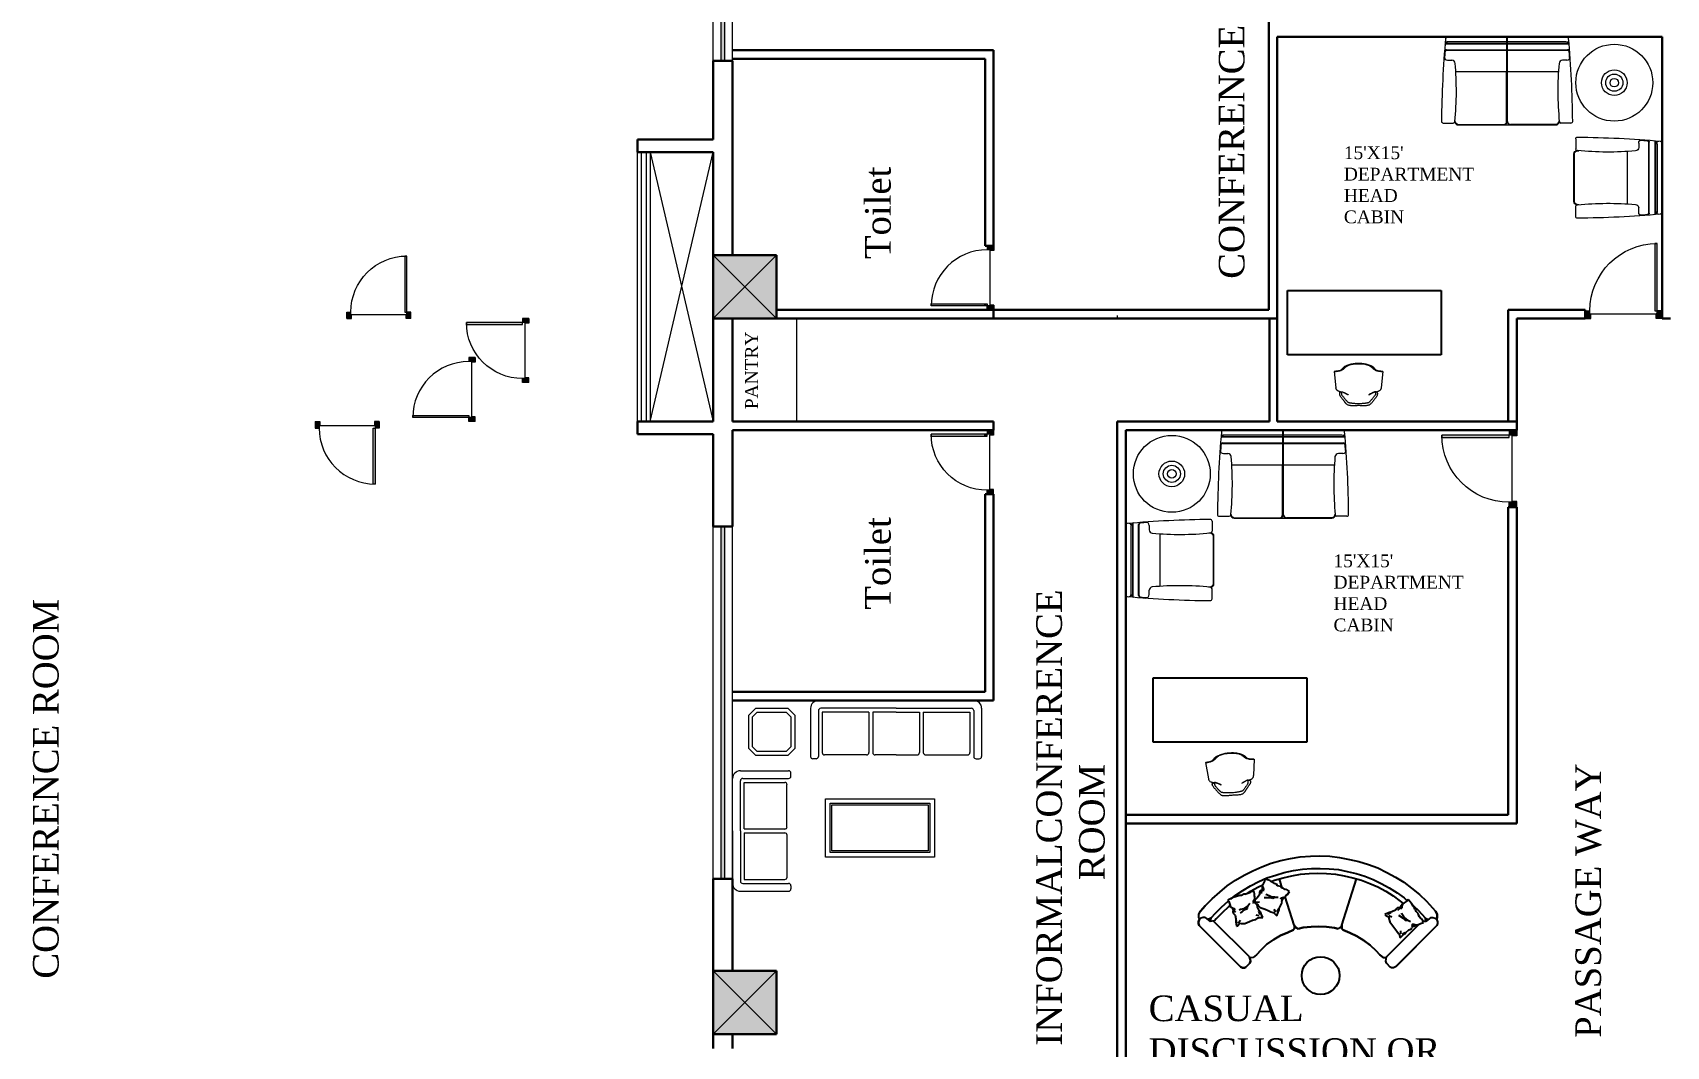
# Model space of a CAD drawing. Header units: inches. Extents: x 327481 to 195042051, y -335014 to 44773228.
# Drawn here: x 365742 to 366506, y -329657 to -329182 of the extents above; entities that cross this region are included whole.
import ezdxf

# ---------------------------------------------------------------- set-up
doc = ezdxf.new("R2010")
doc.units = ezdxf.units.IN
doc.header["$MEASUREMENT"] = 0
doc.linetypes.add('ACAD_ISO10W100', pattern=[18, 12, -3, 0, -3])
for name, color, linetype in [('AREA', 132, 'Continuous'), ('center', 146, 'Continuous'), ('FURNITURE1', 36, 'Continuous')]:
    doc.layers.add(name, color=color, linetype=linetype)
for name, color, linetype, lineweight in [('column 1', 146, 'Continuous', 30), ('DOOR', 47, 'Continuous', 9), ('ele1', 1, 'Continuous', 13), ('furniture', 251, 'Continuous', 13), ('GLASS', 140, 'Continuous', 5), ('ser.duct', 131, 'Continuous', 5), ('TEXT', 7, 'Continuous', 0), ('WALL', 12, 'Continuous', 30)]:
    doc.layers.add(name, color=color, linetype=linetype, lineweight=lineweight)
doc.styles.get("Standard").update_dxf_attribs({"font": 'times.ttf', "height": 12})

# ---------------------------------------------------------------- blocks, each defined once
blk = doc.blocks.new('RTU')
at = {"layer": 'DOOR'}
for points in [[(2799511, -182811), (2799511, -182874), (2799551, -182874), (2799551, -182886), (2799611, -182886), (2799611, -182811)], [(2798637, -183716, 0.009156), (2798637, -183748), (2799511, -183748), (2799511, -183716)], [(2799611, -183811), (2799611, -183736), (2799551, -183736), (2799551, -183748), (2799511, -183748), (2799511, -183811)]]:
    blk.add_hatch(color=256, dxfattribs=at).paths.add_polyline_path(points)
at = {"layer": 'DOOR', "ltscale": 300}
for p, q in [((2799511, -182811), (2799511, -182874)), ((2799611, -182811), (2799511, -182811)), ((2799551, -182874), (2799511, -182874)), ((2799551, -182874), (2799551, -182886)), ((2799611, -182886), (2799551, -182886)), ((2799551, -182886), (2799551, -183736)), ((2799611, -182811), (2799611, -182886)), ((2798637, -183748), (2798637, -183716)), ((2798637, -183716), (2799511, -183716)), ((2799511, -183748), (2798637, -183748)), ((2799511, -183716), (2799511, -183748)), ((2799511, -183811), (2799511, -183748)), ((2799551, -183748), (2799511, -183748)), ((2799611, -183811), (2799511, -183811)), ((2799611, -183736), (2799551, -183736)), ((2799551, -183748), (2799551, -183736)), ((2799611, -183811), (2799611, -183736))]:
    blk.add_line(p, q, dxfattribs=at)
blk.add_arc((2799511, -183748), 874, 90, 180, dxfattribs=at)
blk = doc.blocks.new('COLUMN1')
at = {"layer": 'column 1'}
h = blk.add_hatch(color=256, dxfattribs=at)
h.paths.add_polyline_path([(1, 1), (0, 1), (0.5, 0.5)])
h.paths.add_polyline_path([(1, 1), (0.5, 0.5), (1, 0)])
h.paths.add_polyline_path([(0.5, 0.5), (0, 0), (1, 0)])
h.paths.add_polyline_path([(0.5, 0.5), (0, 1), (0, 0)])
at = {"layer": 'column 1', "lineweight": 0, "ltscale": 0.3}
for p, q in [((0, 1), (1, 0)), ((0, 0), (1, 1))]:
    blk.add_line(p, q, dxfattribs=at)
at = {"layer": 'column 1', "ltscale": 0.3}
for p, q in [((1, 1), (0, 1)), ((0, 1), (0, 0)), ((1, 0), (1, 1)), ((0, 0), (1, 0))]:
    blk.add_line(p, q, dxfattribs=at)
blk = doc.blocks.new('wrrwer')
at = {"layer": 'furniture', "linetype": 'Continuous'}
for p, q in [((368480.3, -328885.6), (368405.3, -328885.6)), ((368480.3, -328885.6), (368555.3, -328885.6)), ((368337.8, -328900.1), (368344.5, -328893.4)), ((368337.8, -328900.1), (368337.8, -328931.7)), ((368341.5, -328901.6), (368346, -328897.1)), ((368341.5, -328901.6), (368341.5, -328930.1)), ((368376.1, -328893.4), (368344.5, -328893.4)), ((368374.5, -328897.1), (368346, -328897.1)), ((368379, -328901.6), (368374.5, -328897.1)), ((368382.8, -328900.1), (368376.1, -328893.4)), ((368379, -328930.1), (368379, -328901.6)), ((368382.8, -328931.7), (368382.8, -328900.1)), ((368397.8, -328893.1), (368397.8, -328939.6)), ((368405.3, -328895.4), (368405.3, -328939.6)), ((368480.3, -328893.1), (368407.5, -328893.1)), ((368454, -328896.9), (368409, -328896.9)), ((368409, -328896.9), (368409, -328935.9)), ((368454, -328896.9), (368454, -328935.9)), ((368480.3, -328896.9), (368457.8, -328896.9)), ((368457.8, -328896.9), (368457.8, -328935.9)), ((368480.3, -328893.1), (368553, -328893.1)), ((368480.3, -328896.9), (368502.8, -328896.9)), ((368502.8, -328896.9), (368502.8, -328935.9)), ((368506.5, -328896.9), (368551.5, -328896.9)), ((368506.5, -328896.9), (368506.5, -328935.9)), ((368551.5, -328896.9), (368551.5, -328935.9)), ((368555.3, -328895.4), (368555.3, -328939.6)), ((368562.8, -328893.1), (368562.8, -328939.6)), ((368344.5, -328938.4), (368337.8, -328931.7)), ((368346, -328934.6), (368341.5, -328930.1)), ((368346, -328934.6), (368374.5, -328934.6)), ((368379, -328930.1), (368374.5, -328934.6)), ((368382.8, -328931.7), (368376.1, -328938.4)), ((368330, -328953.4), (368376.5, -328953.4)), ((368344.5, -328938.4), (368376.1, -328938.4)), ((368403, -328941.9), (368400, -328941.9)), ((368451.8, -328938.1), (368411.3, -328938.1)), ((368480.3, -328938.1), (368460, -328938.1)), ((368480.3, -328938.1), (368500.5, -328938.1)), ((368508.8, -328938.1), (368549.3, -328938.1)), ((368557.5, -328941.9), (368560.5, -328941.9)), ((368322.5, -329011.5), (368322.5, -328960.9)), ((368330, -329011.5), (368330, -328963.1)), ((368332.3, -328960.9), (368376.5, -328960.9)), ((368333.8, -329009.6), (368333.8, -328964.6)), ((368333.8, -328964.6), (368372.8, -328964.6)), ((368375, -329007.4), (368375, -328966.9)), ((368378.8, -328958.6), (368378.8, -328955.6)), ((368322.5, -329011.5), (368322.5, -329062.1)), ((368330, -329011.5), (368330, -329059.9)), ((368333.8, -329009.6), (368372.8, -329009.6)), ((368333.8, -329013.4), (368333.8, -329058.4)), ((368333.8, -329013.4), (368372.8, -329013.4)), ((368375, -329015.6), (368375, -329056.1)), ((368332.3, -329062.1), (368376.5, -329062.1)), ((368333.8, -329058.4), (368372.8, -329058.4)), ((368330, -329069.6), (368376.5, -329069.6)), ((368378.8, -329064.4), (368378.8, -329067.4))]:
    blk.add_line(p, q, dxfattribs=at)
for centre, radius, start, end in [((368405.3, -328893.1), 7.5, 90, 180), ((368555.3, -328893.1), 7.5, 0, 90), ((368407.5, -328895.4), 2.25, 90, 180), ((368553, -328895.4), 2.25, 0, 90), ((368411.3, -328935.9), 2.25, 180, 270), ((368451.8, -328935.9), 2.25, 270, 0), ((368460, -328935.9), 2.25, 180, 270), ((368500.5, -328935.9), 2.25, 270, 0), ((368508.8, -328935.9), 2.25, 180, 270), ((368549.3, -328935.9), 2.25, 270, 0), ((368330, -328960.9), 7.5, 90, 180), ((368376.5, -328955.6), 2.25, 0, 90), ((368400, -328939.6), 2.25, 180, 270), ((368403, -328939.6), 2.25, 270, 0), ((368557.5, -328939.6), 2.25, 180, 270), ((368560.5, -328939.6), 2.25, 270, 0), ((368332.3, -328963.1), 2.25, 90, 180), ((368372.8, -328966.9), 2.25, 0, 90), ((368376.5, -328958.6), 2.25, 270, 0), ((368372.8, -329007.4), 2.25, 270, 0), ((368372.8, -329015.6), 2.25, 0, 90), ((368330, -329062.1), 7.5, 180, 270), ((368332.3, -329059.9), 2.25, 180, 270), ((368372.8, -329056.1), 2.25, 270, 0), ((368376.5, -329064.4), 2.25, 0, 90), ((368376.5, -329067.4), 2.25, 270, 0)]:
    blk.add_arc(centre, radius, start, end, dxfattribs=at)
blk = doc.blocks.new('sefaw')
at = {"layer": 'furniture'}
for points in [[(368032.1, -329306.9), (368032.1, -329396.9), (367983.9, -329396.9), (367983.9, -329306.9)], [(368028.4, -329310.6), (368028.4, -329393.1), (367987.6, -329393.1), (367987.6, -329310.6)], [(368026.9, -329312.1), (368026.9, -329391.6), (367989.1, -329391.6), (367989.1, -329312.1)]]:
    blk.add_lwpolyline(points, close=True, dxfattribs=at)
blk = doc.blocks.new('sofa-51')
at = {"color": 0, "linetype": 'ByBlock'}
for p, q in [((-0.014, 0.176), (0.485, 0.675)), ((-0.014, 0.176), (0.482, 0.672)), ((-0.014, 0.176), (0.482, 0.672)), ((0.482, 0.672), (0.485, 0.675)), ((0.485, 0.675), (0.507, 0.686)), ((0.485, 0.675), (0.507, 0.686)), ((0.507, 0.686), (0.531, 0.684)), ((0.507, 0.686), (0.531, 0.684)), ((0.531, 0.684), (0.547, 0.676)), ((0.531, 0.684), (0.547, 0.676)), ((0.547, 0.676), (0.594, 0.628)), ((0.594, 0.628), (0.547, 0.676)), ((0.594, 0.628), (0.601, 0.605)), ((0.594, 0.628), (0.601, 0.605)), ((0.601, 0.605), (0.599, 0.581)), ((0.601, 0.605), (0.599, 0.581)), ((2.236, 0.605), (2.243, 0.628)), ((2.243, 0.628), (2.236, 0.605)), ((2.239, 0.581), (2.236, 0.605)), ((2.236, 0.605), (2.239, 0.581)), ((2.243, 0.628), (2.291, 0.676)), ((2.243, 0.628), (2.291, 0.676)), ((2.291, 0.676), (2.306, 0.684)), ((2.306, 0.684), (2.291, 0.676)), ((2.306, 0.684), (2.33, 0.686)), ((2.33, 0.686), (2.306, 0.684)), ((2.33, 0.686), (2.353, 0.675)), ((2.353, 0.675), (2.33, 0.686)), ((2.353, 0.675), (2.852, 0.176)), ((2.852, 0.176), (2.353, 0.675)), ((0.592, 0.552), (0.194, 0.155)), ((0.599, 0.581), (0.592, 0.552)), ((0.599, 0.581), (0.596, 0.566)), ((0.596, 0.566), (0.635, 0.561)), ((0.635, 0.561), (0.596, 0.566)), ((0.635, 0.561), (0.675, 0.527)), ((0.675, 0.527), (0.635, 0.561)), ((0.675, 0.527), (0.717, 0.48)), ((0.717, 0.48), (0.675, 0.527)), ((0.717, 0.48), (0.789, 0.413)), ((0.789, 0.413), (0.717, 0.48)), ((0.789, 0.413), (0.865, 0.356)), ((0.865, 0.356), (0.789, 0.413)), ((1.954, 0.342), (2.035, 0.399)), ((2.035, 0.399), (1.954, 0.342)), ((2.035, 0.399), (2.106, 0.466)), ((2.106, 0.466), (2.035, 0.399)), ((2.106, 0.466), (2.163, 0.527)), ((2.163, 0.527), (2.106, 0.466)), ((2.163, 0.527), (2.203, 0.561)), ((2.163, 0.527), (2.203, 0.561)), ((2.203, 0.561), (2.242, 0.566)), ((2.203, 0.561), (2.242, 0.566)), ((2.242, 0.566), (2.239, 0.581)), ((2.239, 0.581), (2.245, 0.552)), ((2.245, 0.552), (2.68, 0.12)), ((0.29, 0.216), (0.288, 0.197)), ((0.323, 0.228), (0.29, 0.216)), ((0.299, 0.214), (0.299, 0.214)), ((0.359, 0.258), (0.323, 0.228)), ((0.371, 0.276), (0.359, 0.258)), ((0.399, 0.28), (0.369, 0.257)), ((0.394, 0.29), (0.371, 0.276)), ((0.428, 0.323), (0.394, 0.29)), ((0.418, 0.276), (0.421, 0.238)), ((0.44, 0.28), (0.428, 0.323)), ((0.447, 0.271), (0.44, 0.28)), ((0.47, 0.244), (0.447, 0.271)), ((0.494, 0.211), (0.47, 0.244)), ((0.516, 0.178), (0.494, 0.211)), ((0.865, 0.356), (0.95, 0.304)), ((0.95, 0.304), (0.865, 0.356)), ((0.95, 0.304), (1.036, 0.261)), ((1.036, 0.261), (0.95, 0.304)), ((1.036, 0.261), (1.121, 0.228)), ((1.121, 0.228), (1.036, 0.261)), ((1.121, 0.228), (1.131, 0.214)), ((1.131, 0.214), (1.121, 0.228)), ((1.131, 0.214), (1.131, 0.171)), ((1.131, 0.171), (1.131, 0.214)), ((1.131, 0.171), (1.15, 0.2)), ((1.131, 0.171), (1.15, 0.2)), ((1.15, 0.2), (1.178, 0.214)), ((1.15, 0.2), (1.178, 0.214)), ((1.178, 0.214), (1.221, 0.204)), ((1.221, 0.204), (1.178, 0.214)), ((1.221, 0.204), (1.316, 0.19)), ((1.316, 0.19), (1.221, 0.204)), ((1.503, 0.19), (1.598, 0.2)), ((1.598, 0.2), (1.503, 0.19)), ((1.598, 0.2), (1.66, 0.214)), ((1.66, 0.214), (1.598, 0.2)), ((1.66, 0.214), (1.688, 0.2)), ((1.688, 0.2), (1.66, 0.214)), ((1.688, 0.2), (1.707, 0.171)), ((1.707, 0.171), (1.688, 0.2)), ((1.707, 0.214), (1.717, 0.228)), ((1.707, 0.214), (1.717, 0.228)), ((1.707, 0.171), (1.707, 0.214)), ((1.707, 0.171), (1.707, 0.214)), ((1.717, 0.228), (1.783, 0.257)), ((1.783, 0.257), (1.717, 0.228)), ((1.783, 0.257), (1.873, 0.295)), ((1.873, 0.295), (1.783, 0.257)), ((1.873, 0.295), (1.954, 0.342)), ((1.954, 0.342), (1.873, 0.295)), ((-0.024, 0.152), (-0.014, 0.176)), ((-0.024, 0.152), (-0.014, 0.176)), ((-0.024, 0.128), (-0.024, 0.152)), ((-0.024, 0.128), (-0.024, 0.152)), ((-0.014, 0.105), (-0.024, 0.128)), ((-0.014, 0.105), (-0.024, 0.128)), ((-0.019, 0.076), (-0.009, 0.1)), ((-0.009, 0.1), (-0.019, 0.076)), ((-0.019, 0.038), (-0.019, 0.076)), ((-0.019, 0.076), (-0.019, 0.038)), ((0, 0), (-0.019, 0.038)), ((-0.019, 0.038), (0, 0)), ((-0.009, 0.1), (-0.014, 0.105)), ((0.005, 0.086), (-0.014, 0.105)), ((0.109, -0.121), (0, 0)), ((0.109, -0.121), (0, 0)), ((0.033, 0.076), (0.005, 0.086)), ((0.057, 0.076), (0.033, 0.076)), ((0.057, 0.076), (0.119, 0.124)), ((0.124, 0.086), (0.09, 0.1)), ((0.119, 0.124), (0.124, 0.086)), ((0.119, 0.124), (0.157, 0.124)), ((0.214, -0.014), (0.124, 0.086)), ((0.181, 0.152), (0.147, 0.138)), ((0.147, 0.138), (0.155, 0.119)), ((0.147, 0.138), (0.147, 0.138)), ((0.155, 0.119), (0.169, 0.095)), ((0.169, 0.095), (0.179, 0.095)), ((0.179, 0.095), (0.185, 0.083)), ((0.2, 0.157), (0.181, 0.152)), ((0.185, 0.083), (0.193, 0.071)), ((0.193, 0.071), (0.207, 0.049)), ((0.212, 0.163), (0.2, 0.157)), ((0.207, 0.049), (0.212, 0.029)), ((0.207, 0.049), (0.207, 0.049)), ((0.233, 0.171), (0.212, 0.163)), ((0.212, 0.029), (0.236, 0.005)), ((0.264, 0.182), (0.233, 0.171)), ((0.233, 0.171), (0.28, 0.159)), ((0.236, 0.005), (0.242, -0.017)), ((0.236, 0.005), (0.236, 0.005)), ((0.288, 0.197), (0.264, 0.182)), ((0.264, 0.182), (0.274, 0.181)), ((0.274, 0.181), (0.293, 0.176)), ((0.28, 0.159), (0.29, 0.166)), ((0.337, 0.109), (0.302, 0.125)), ((0.366, 0.111), (0.337, 0.109)), ((0.337, 0.109), (0.371, 0.083)), ((0.39, 0.087), (0.366, 0.111)), ((0.371, 0.083), (0.385, 0.071)), ((0.385, 0.071), (0.407, 0.035)), ((0.449, 0.048), (0.39, 0.087)), ((0.407, 0.035), (0.413, 0.024)), ((0.485, -0.009), (0.527, 0.01)), ((0.554, 0.13), (0.516, 0.178)), ((0.527, 0.01), (0.57, 0.021)), ((0.565, 0.052), (0.53, 0.068)), ((0.582, 0.038), (0.54, 0.019)), ((0.565, 0.09), (0.554, 0.13)), ((0.563, 0.081), (0.565, 0.09)), ((0.57, 0.071), (0.563, 0.081)), ((0.603, 0.052), (0.57, 0.071)), ((0.57, 0.021), (0.613, 0.043)), ((0.613, 0.043), (0.603, 0.052)), ((1.131, 0.171), (0.955, -0.391)), ((1.316, 0.19), (1.411, 0.185)), ((1.411, 0.185), (1.316, 0.19)), ((1.411, 0.185), (1.503, 0.19)), ((1.503, 0.19), (1.411, 0.185)), ((1.707, 0.171), (1.816, -0.173)), ((1.902, 0.014), (1.888, -0.009)), ((1.911, 0.005), (1.892, -0.026)), ((1.916, 0.057), (1.902, 0.014)), ((1.945, 0.029), (1.916, 0.057)), ((1.93, 0.014), (1.949, -0.019)), ((1.959, 0.019), (1.945, 0.029)), ((1.987, 0.01), (1.959, 0.019)), ((2.021, -0.005), (1.987, 0.01)), ((2.085, 0.078), (2.106, 0.035)), ((2.128, 0.078), (2.085, 0.078)), ((2.106, 0.035), (2.114, 0.01)), ((2.114, 0.01), (2.128, -0.008)), ((2.119, 0.04), (2.133, 0.002)), ((2.142, 0.083), (2.128, 0.078)), ((2.128, 0.057), (2.166, 0.048)), ((2.171, 0.1), (2.142, 0.083)), ((2.209, 0.111), (2.171, 0.1)), ((2.247, 0.124), (2.209, 0.111)), ((2.301, 0.149), (2.247, 0.124)), ((2.344, 0.149), (2.301, 0.149)), ((2.356, 0.026), (2.301, -0.019)), ((2.353, 0.144), (2.344, 0.149)), ((2.366, 0.149), (2.353, 0.144)), ((2.382, 0.14), (2.356, 0.111)), ((2.391, 0.178), (2.366, 0.149)), ((2.404, 0.182), (2.391, 0.178)), ((2.399, 0.152), (2.408, 0.106)), ((2.413, 0.135), (2.404, 0.182)), ((2.413, 0.095), (2.413, 0.135)), ((2.42, 0.048), (2.413, 0.095)), ((2.415, 0.016), (2.427, 0)), ((2.442, 0.026), (2.42, 0.048)), ((2.427, 0), (2.442, -0.017)), ((2.446, 0.011), (2.442, 0.026)), ((2.442, -0.017), (2.446, 0.011)), ((2.572, 0.019), (2.496, -0.054)), ((2.648, 0.095), (2.572, 0.019)), ((2.662, 0.029), (2.586, -0.049)), ((2.648, 0.095), (2.667, 0.119)), ((2.662, 0.029), (2.714, 0.086)), ((2.667, 0.119), (2.719, 0.124)), ((2.714, 0.086), (2.719, 0.124)), ((2.714, 0.086), (2.747, 0.1)), ((2.781, 0.076), (2.719, 0.124)), ((2.781, 0.076), (2.804, 0.076)), ((2.838, 0), (2.781, -0.064)), ((2.781, -0.064), (2.838, 0)), ((2.804, 0.076), (2.833, 0.086)), ((2.833, 0.086), (2.852, 0.105)), ((2.857, 0.038), (2.838, 0)), ((2.857, 0.038), (2.838, 0)), ((2.852, 0.105), (2.847, 0.1)), ((2.847, 0.1), (2.857, 0.076)), ((2.847, 0.1), (2.857, 0.076)), ((2.852, 0.176), (2.861, 0.152)), ((2.861, 0.152), (2.852, 0.176)), ((2.861, 0.128), (2.852, 0.105)), ((2.852, 0.105), (2.861, 0.128)), ((2.857, 0.076), (2.857, 0.038)), ((2.857, 0.076), (2.857, 0.038)), ((2.861, 0.152), (2.861, 0.128)), ((2.861, 0.128), (2.861, 0.152)), ((0.195, -0.201), (0.109, -0.121)), ((0.195, -0.201), (0.109, -0.121)), ((0.295, -0.087), (0.214, -0.014)), ((0.242, -0.017), (0.25, -0.024)), ((0.25, -0.024), (0.257, -0.035)), ((0.257, -0.035), (0.271, -0.059)), ((0.271, -0.059), (0.285, -0.081)), ((0.285, -0.081), (0.293, -0.092)), ((0.293, -0.092), (0.333, -0.14)), ((0.333, -0.14), (0.345, -0.123)), ((0.38, -0.159), (0.342, -0.125)), ((0.345, -0.123), (0.356, -0.116)), ((0.356, -0.116), (0.378, -0.1)), ((0.378, -0.1), (0.399, -0.085)), ((0.466, -0.22), (0.38, -0.159)), ((0.428, -0.121), (0.39, -0.092)), ((0.399, -0.085), (0.407, -0.059)), ((0.399, -0.085), (0.416, -0.062)), ((0.407, -0.059), (0.409, -0.04)), ((0.409, -0.04), (0.423, -0.024)), ((0.416, -0.062), (0.428, -0.043)), ((0.442, -0.028), (0.428, -0.043)), ((0.428, -0.043), (0.459, -0.04)), ((0.513, -0.182), (0.428, -0.121)), ((0.456, -0.012), (0.442, -0.028)), ((0.459, -0.04), (0.47, -0.033)), ((0.47, -0.033), (0.485, -0.009)), ((0.603, -0.239), (0.513, -0.182)), ((1.802, -0.192), (1.783, -0.206)), ((1.807, -0.182), (1.802, -0.192)), ((1.821, -0.168), (1.807, -0.182)), ((1.845, -0.144), (1.821, -0.168)), ((1.821, -0.168), (1.869, -0.154)), ((1.854, -0.121), (1.845, -0.144)), ((1.845, -0.144), (1.85, -0.14)), ((1.869, -0.073), (1.85, -0.102)), ((1.85, -0.102), (1.854, -0.121)), ((1.85, -0.14), (1.869, -0.135)), ((1.859, -0.097), (1.859, -0.097)), ((1.888, -0.03), (1.869, -0.073)), ((1.869, -0.154), (1.873, -0.144)), ((1.888, -0.009), (1.888, -0.03)), ((1.94, -0.168), (1.902, -0.168)), ((1.964, -0.154), (1.94, -0.168)), ((1.94, -0.168), (1.983, -0.173)), ((1.992, -0.163), (1.964, -0.154)), ((1.983, -0.173), (2.002, -0.178)), ((2.068, -0.163), (1.992, -0.163)), ((2.002, -0.178), (2.035, -0.197)), ((2.059, -0.021), (2.021, -0.005)), ((2.035, -0.197), (2.049, -0.201)), ((2.116, -0.045), (2.059, -0.021)), ((2.144, -0.073), (2.116, -0.045)), ((2.168, -0.106), (2.125, -0.111)), ((2.125, -0.197), (2.154, -0.159)), ((2.125, -0.225), (2.125, -0.197)), ((2.128, -0.008), (2.149, -0.047)), ((2.149, -0.083), (2.144, -0.073)), ((2.149, -0.047), (2.152, -0.081)), ((2.158, -0.087), (2.149, -0.083)), ((2.152, -0.081), (2.171, -0.09)), ((2.154, -0.159), (2.182, -0.13)), ((2.157, -0.071), (2.157, -0.071)), ((2.171, -0.09), (2.177, -0.114)), ((2.177, -0.114), (2.182, -0.106)), ((2.177, -0.114), (2.182, -0.149)), ((2.182, -0.106), (2.19, -0.09)), ((2.182, -0.149), (2.204, -0.106)), ((2.182, -0.149), (2.182, -0.171)), ((2.182, -0.171), (2.185, -0.182)), ((2.185, -0.182), (2.185, -0.204)), ((2.204, -0.106), (2.199, -0.092)), ((2.268, -0.064), (2.242, -0.095)), ((2.272, -0.033), (2.268, -0.064)), ((2.268, -0.064), (2.301, -0.038)), ((2.301, -0.019), (2.272, -0.033)), ((2.301, -0.038), (2.318, -0.026)), ((2.313, -0.204), (2.342, -0.187)), ((2.318, -0.026), (2.356, -0.017)), ((2.42, -0.187), (2.325, -0.249)), ((2.342, -0.187), (2.363, -0.187)), ((2.342, -0.187), (2.342, -0.187)), ((2.356, -0.017), (2.37, -0.012)), ((2.363, -0.187), (2.375, -0.185)), ((2.375, -0.185), (2.389, -0.18)), ((2.389, -0.18), (2.415, -0.171)), ((2.415, -0.171), (2.442, -0.163)), ((2.432, -0.03), (2.42, -0.017)), ((2.472, -0.144), (2.42, -0.187)), ((2.451, -0.04), (2.432, -0.03)), ((2.453, -0.03), (2.442, -0.017)), ((2.442, -0.163), (2.453, -0.159)), ((2.475, -0.052), (2.451, -0.04)), ((2.475, -0.052), (2.453, -0.03)), ((2.453, -0.159), (2.508, -0.133)), ((2.484, -0.078), (2.475, -0.052)), ((2.496, -0.054), (2.477, -0.068)), ((2.491, -0.104), (2.484, -0.078)), ((2.496, -0.116), (2.491, -0.104)), ((2.508, -0.133), (2.496, -0.116)), ((2.505, -0.121), (2.5, -0.125)), ((2.586, -0.049), (2.505, -0.121)), ((2.695, -0.149), (2.605, -0.23)), ((2.695, -0.149), (2.605, -0.23)), ((2.781, -0.064), (2.695, -0.149)), ((2.781, -0.064), (2.695, -0.149)), ((0.29, -0.277), (0.195, -0.201)), ((0.29, -0.277), (0.195, -0.201)), ((0.385, -0.349), (0.29, -0.277)), ((0.385, -0.349), (0.29, -0.277)), ((0.485, -0.41), (0.385, -0.349)), ((0.485, -0.41), (0.385, -0.349)), ((0.561, -0.282), (0.466, -0.22)), ((0.656, -0.334), (0.561, -0.282)), ((0.698, -0.292), (0.603, -0.239)), ((0.755, -0.382), (0.656, -0.334)), ((0.793, -0.334), (0.698, -0.292)), ((0.855, -0.42), (0.755, -0.382)), ((0.893, -0.372), (0.793, -0.334)), ((0.998, -0.401), (0.893, -0.372)), ((1.783, -0.206), (1.764, -0.235)), ((1.764, -0.235), (1.778, -0.249)), ((1.764, -0.235), (1.764, -0.235)), ((1.778, -0.249), (1.802, -0.263)), ((1.802, -0.263), (1.812, -0.258)), ((1.812, -0.258), (1.826, -0.263)), ((1.826, -0.263), (1.835, -0.273)), ((1.835, -0.273), (1.859, -0.282)), ((1.945, -0.372), (1.84, -0.401)), ((1.85, -0.277), (1.883, -0.391)), ((1.859, -0.282), (1.873, -0.296)), ((1.859, -0.282), (1.859, -0.282)), ((1.873, -0.296), (1.907, -0.306)), ((1.907, -0.306), (1.921, -0.325)), ((1.907, -0.306), (1.907, -0.306)), ((1.921, -0.325), (1.935, -0.33)), ((1.935, -0.33), (1.945, -0.334)), ((1.945, -0.334), (1.968, -0.349)), ((1.987, -0.358), (1.945, -0.372)), ((1.968, -0.349), (1.987, -0.358)), ((1.987, -0.358), (2.002, -0.368)), ((2.002, -0.368), (2.059, -0.387)), ((2.135, -0.358), (2.035, -0.401)), ((2.059, -0.387), (2.063, -0.368)), ((2.063, -0.368), (2.068, -0.353)), ((2.068, -0.353), (2.082, -0.33)), ((2.078, -0.263), (2.082, -0.239)), ((2.082, -0.277), (2.078, -0.263)), ((2.092, -0.306), (2.082, -0.277)), ((2.082, -0.33), (2.092, -0.306)), ((2.139, -0.292), (2.087, -0.315)), ((2.092, -0.277), (2.097, -0.254)), ((2.092, -0.306), (2.092, -0.277)), ((2.101, -0.211), (2.097, -0.235)), ((2.097, -0.235), (2.097, -0.254)), ((2.097, -0.254), (2.12, -0.239)), ((2.12, -0.239), (2.125, -0.225)), ((2.234, -0.306), (2.135, -0.358)), ((2.234, -0.239), (2.139, -0.292)), ((2.185, -0.204), (2.19, -0.237)), ((2.19, -0.237), (2.211, -0.237)), ((2.19, -0.237), (2.19, -0.237)), ((2.211, -0.237), (2.237, -0.23)), ((2.296, -0.201), (2.234, -0.239)), ((2.325, -0.249), (2.234, -0.306)), ((2.237, -0.23), (2.242, -0.22)), ((2.242, -0.22), (2.253, -0.218)), ((2.253, -0.218), (2.266, -0.214)), ((2.266, -0.214), (2.291, -0.204)), ((2.291, -0.204), (2.313, -0.204)), ((2.291, -0.204), (2.291, -0.204)), ((2.415, -0.372), (2.31, -0.434)), ((2.415, -0.372), (2.31, -0.434)), ((2.515, -0.306), (2.415, -0.372)), ((2.515, -0.306), (2.415, -0.372)), ((2.605, -0.23), (2.515, -0.306)), ((2.605, -0.23), (2.515, -0.306)), ((0.589, -0.467), (0.485, -0.41)), ((0.589, -0.467), (0.485, -0.41)), ((0.698, -0.52), (0.589, -0.467)), ((0.698, -0.52), (0.589, -0.467)), ((0.812, -0.562), (0.698, -0.52)), ((0.812, -0.562), (0.698, -0.52)), ((0.926, -0.6), (0.812, -0.562)), ((0.926, -0.6), (0.812, -0.562)), ((0.96, -0.453), (0.855, -0.42)), ((1.069, -0.477), (0.96, -0.453)), ((1.102, -0.425), (0.998, -0.401)), ((1.173, -0.501), (1.069, -0.477)), ((1.207, -0.444), (1.102, -0.425)), ((1.283, -0.51), (1.173, -0.501)), ((1.316, -0.453), (1.207, -0.444)), ((1.392, -0.515), (1.283, -0.51)), ((1.42, -0.458), (1.316, -0.453)), ((1.498, -0.515), (1.392, -0.515)), ((1.527, -0.453), (1.42, -0.458)), ((1.607, -0.505), (1.498, -0.515)), ((1.631, -0.444), (1.527, -0.453)), ((1.717, -0.491), (1.607, -0.505)), ((1.736, -0.425), (1.631, -0.444)), ((1.826, -0.467), (1.717, -0.491)), ((1.84, -0.401), (1.736, -0.425)), ((1.93, -0.434), (1.826, -0.467)), ((1.983, -0.577), (1.869, -0.61)), ((1.983, -0.577), (1.869, -0.61)), ((2.035, -0.401), (1.93, -0.434)), ((2.097, -0.534), (1.983, -0.577)), ((2.097, -0.534), (1.983, -0.577)), ((2.206, -0.486), (2.097, -0.534)), ((2.206, -0.486), (2.097, -0.534)), ((2.31, -0.434), (2.206, -0.486)), ((2.31, -0.434), (2.206, -0.486)), ((1.04, -0.624), (0.926, -0.6)), ((1.04, -0.624), (0.926, -0.6)), ((1.159, -0.648), (1.04, -0.624)), ((1.159, -0.648), (1.04, -0.624)), ((1.278, -0.662), (1.159, -0.648)), ((1.278, -0.662), (1.159, -0.648)), ((1.397, -0.667), (1.278, -0.662)), ((1.397, -0.667), (1.278, -0.662)), ((1.512, -0.662), (1.397, -0.667)), ((1.512, -0.662), (1.397, -0.667)), ((1.636, -0.653), (1.512, -0.662)), ((1.636, -0.653), (1.512, -0.662)), ((1.75, -0.634), (1.636, -0.653)), ((1.75, -0.634), (1.636, -0.653)), ((1.869, -0.61), (1.75, -0.634)), ((1.869, -0.61), (1.75, -0.634))]:
    blk.add_line(p, q, dxfattribs=at)
blk.add_circle((1.388, 0.779), 0.228, dxfattribs=at)
blk = doc.blocks.new('A$C03532BEE')
for p, q in [((0, 0), (0, 1000)), ((0, 1000), (2400, 1000)), ((2400, 1000), (2400, 0)), ((2400, 0), (0, 0))]:
    blk.add_line(p, q)
blk = doc.blocks.new('wdegshd')
at = {"layer": 'furniture', "color": 0, "ltscale": 60}
for p, q in [((377472.77, -331242.87), (377473.6, -331235.29)), ((377475.35, -331232.98), (377476.14, -331233.34)), ((377491.68, -331231.45), (377491.67, -331231.44)), ((377493.03, -331232.98), (377492.25, -331233.33)), ((377495.6, -331242.87), (377494.77, -331235.29)), ((377491.09, -331244.17), (377491.09, -331244.17)), ((377478.18, -331244.95), (377478.18, -331244.95))]:
    blk.add_line(p, q, dxfattribs=at)
for points, start_tangent, end_tangent in [([(377475.67, -331231.31), (377475.85, -331231.03), (377476.29, -331230.43), (377476.72, -331229.85), (377477.14, -331229.28), (377477.59, -331228.71), (377478.09, -331228.12), (377478.67, -331227.53)], (0.567554, 0.823336), (0.714106, 0.700038)), ([(377491.67, -331231.44), (377490.89, -331230.45), (377490.5, -331229.96), (377490.1, -331229.47), (377489.7, -331229), (377489.48, -331228.77), (377489.24, -331228.57), (377488.96, -331228.42), (377488.66, -331228.33), (377488.35, -331228.27), (377488.03, -331228.22), (377487.71, -331228.16), (377487.4, -331228.11), (377486.76, -331228.03), (377486.12, -331227.98), (377485.48, -331227.94), (377484.19, -331227.92), (377482.91, -331227.94), (377482.27, -331227.98), (377481.62, -331228.03), (377480.99, -331228.11), (377480.67, -331228.16), (377480.35, -331228.21), (377480.04, -331228.27), (377479.72, -331228.33), (377479.42, -331228.42), (377479.15, -331228.57), (377478.9, -331228.77), (377478.68, -331229), (377478.28, -331229.47), (377477.89, -331229.96), (377477.5, -331230.45), (377476.71, -331231.44)], (-0.61302, 0.790067), (-0.61289, -0.790168)), ([(377478.67, -331227.53), (377479.07, -331227.22), (377479.47, -331227.05), (377480.2, -331226.9), (377480.55, -331226.87), (377480.93, -331226.85), (377481.72, -331226.84), (377482.53, -331226.85), (377483.35, -331226.87), (377484.19, -331226.88), (377485.02, -331226.87), (377485.85, -331226.85), (377486.65, -331226.84), (377487.45, -331226.85), (377487.82, -331226.87), (377488.18, -331226.9), (377488.9, -331227.04), (377489.3, -331227.22), (377489.71, -331227.53)], (0.714106, 0.700038), (0.720772, -0.693172)), ([(377489.71, -331227.53), (377489.95, -331227.76), (377490.08, -331227.9), (377490.21, -331228.04), (377490.33, -331228.19), (377490.45, -331228.34), (377490.68, -331228.64), (377490.91, -331228.94), (377491.14, -331229.24), (377491.37, -331229.54), (377491.61, -331229.83), (377492.08, -331230.42), (377492.54, -331231.03), (377492.72, -331231.31)], (-0.718759, 0.695259), (0.560085, -0.828435)), ([(377475.67, -331231.31), (377475.38, -331231.83), (377475.28, -331232.13), (377475.25, -331232.33), (377475.24, -331232.53), (377475.24, -331232.71), (377475.25, -331232.79), (377475.26, -331232.87), (377475.29, -331232.94), (377475.35, -331232.98)], (-0.525887, -0.850554), (0.914412, -0.404784)), ([(377476.14, -331233.34), (377476.34, -331233.37), (377476.57, -331233.32), (377476.86, -331233.23), (377477.16, -331233.1), (377477.77, -331232.83), (377478.33, -331232.55), (377478.59, -331232.42), (377478.82, -331232.3), (377479.02, -331232.2), (377479.17, -331232.11), (377479.28, -331232.04), (377479.34, -331231.99)], (0.909904, -0.414819), (0.603055, 0.797699)), ([(377479.34, -331231.99), (377479.33, -331232), (377479.3, -331232.02), (377479.27, -331232.05), (377479.21, -331232.08), (377479.15, -331232.11), (377479.07, -331232.15), (377478.89, -331232.25), (377478.67, -331232.37), (377478.44, -331232.49), (377478.18, -331232.62), (377477.91, -331232.74), (377477.63, -331232.87), (377477.34, -331233), (377477.05, -331233.13), (377476.77, -331233.23), (377476.54, -331233.3), (377476.44, -331233.31), (377476.36, -331233.31), (377476.26, -331233.27), (377476.22, -331233.18), (377476.23, -331233.06), (377476.25, -331232.93), (377476.27, -331232.8), (377476.29, -331232.67), (377476.31, -331232.42), (377476.32, -331232.3), (377476.33, -331232.19), (377476.34, -331232.08), (377476.38, -331231.94), (377476.5, -331231.74), (377476.72, -331231.43)], (-0.365768, -0.930706), (0.61971, 0.784831)), ([(377491.66, -331231.43), (377491.89, -331231.75), (377492, -331231.94), (377492.04, -331232.07), (377492.05, -331232.17), (377492.05, -331232.28), (377492.06, -331232.4), (377492.08, -331232.65), (377492.1, -331232.78), (377492.12, -331232.91), (377492.14, -331233.04), (377492.15, -331233.16), (377492.12, -331233.25), (377492.02, -331233.31), (377491.95, -331233.31), (377491.86, -331233.3), (377491.62, -331233.24), (377491.35, -331233.13), (377491.06, -331233.01), (377490.77, -331232.88), (377490.49, -331232.75), (377490.22, -331232.62), (377489.96, -331232.49), (377489.72, -331232.37), (377489.5, -331232.26), (377489.32, -331232.16), (377489.17, -331232.08), (377489.12, -331232.05), (377489.08, -331232.02), (377489.05, -331232), (377489.04, -331231.99)], (0.623819, -0.781569), (-0.415524, 0.909582)), ([(377492.25, -331233.33), (377491.81, -331233.32), (377491.52, -331233.23), (377491.22, -331233.1), (377490.61, -331232.83), (377490.05, -331232.55), (377489.79, -331232.42), (377489.56, -331232.3), (377489.36, -331232.19), (377489.21, -331232.11), (377489.1, -331232.04), (377489.07, -331232.02), (377489.04, -331231.99)], (-0.91292, -0.408139), (-0.575078, 0.818099)), ([(377493.03, -331232.98), (377493.09, -331232.94), (377493.12, -331232.87), (377493.14, -331232.79), (377493.15, -331232.71), (377493.14, -331232.53), (377493.13, -331232.33), (377493.11, -331232.13), (377493.01, -331231.83), (377492.72, -331231.31)], (0.914728, 0.40407), (-0.525718, 0.850659)), ([(377472.77, -331242.87), (377473.8, -331242.97), (377474.32, -331243.02), (377474.83, -331243.09), (377475.32, -331243.22), (377475.75, -331243.4), (377476.07, -331243.62), (377476.32, -331243.85), (377476.72, -331244.32), (377477.13, -331244.77), (377477.66, -331245.16), (377478.36, -331245.5), (377479.19, -331245.83), (377480.13, -331246.11), (377481.11, -331246.34), (377482.12, -331246.49), (377484.18, -331246.61), (377485.22, -331246.58), (377486.25, -331246.49), (377487.26, -331246.34), (377488.24, -331246.11), (377489.18, -331245.83), (377490.02, -331245.51), (377490.71, -331245.16), (377491.24, -331244.77), (377491.66, -331244.33), (377492.05, -331243.86), (377492.3, -331243.63), (377492.62, -331243.4), (377493.05, -331243.22), (377493.54, -331243.1), (377494.05, -331243.02), (377494.57, -331242.97), (377494.83, -331242.95), (377495.09, -331242.92), (377495.6, -331242.87)], (0.993409, -0.114622), (0.993702, 0.112056)), ([(377495.45, -331242.89), (377494.93, -331242.94), (377494.42, -331242.98), (377493.93, -331243.03), (377493.43, -331243.12), (377492.97, -331243.25), (377492.54, -331243.44), (377491.99, -331243.9), (377491.59, -331244.35), (377491.39, -331244.57), (377491.17, -331244.77), (377490.62, -331245.15), (377489.93, -331245.49), (377489.1, -331245.81), (377488.18, -331246.09), (377487.21, -331246.31), (377486.22, -331246.46), (377485.21, -331246.54), (377484.19, -331246.57), (377482.16, -331246.45), (377481.17, -331246.31), (377480.21, -331246.09), (377478.46, -331245.49), (377477.77, -331245.15), (377477.23, -331244.77), (377476.81, -331244.34), (377476.4, -331243.89), (377475.85, -331243.44), (377475.43, -331243.25), (377474.96, -331243.12), (377473.96, -331242.98), (377473.44, -331242.94), (377472.93, -331242.89)], (-0.994692, -0.102895), (-0.994633, 0.103465)), ([(377473.21, -331242.89), (377473.68, -331242.93), (377474.16, -331242.98), (377474.63, -331243.05), (377475.09, -331243.13), (377475.95, -331243.37), (377476.63, -331243.67), (377477.13, -331244.02), (377477.56, -331244.4), (377478.05, -331244.84), (377478.64, -331245.3), (377479.4, -331245.73), (377480.29, -331246.07), (377481.25, -331246.3), (377482.23, -331246.43), (377483.21, -331246.5), (377484.19, -331246.52), (377485.17, -331246.5), (377486.15, -331246.43), (377487.13, -331246.3), (377488.09, -331246.07), (377488.99, -331245.73), (377489.75, -331245.3), (377490.84, -331244.4), (377491.27, -331244.02), (377491.75, -331243.67), (377492.43, -331243.37), (377493.29, -331243.14), (377493.75, -331243.05), (377494.22, -331242.98), (377494.7, -331242.93), (377495.18, -331242.89)], (0.99536, -0.09622), (0.995303, 0.096811)), ([(377478.18, -331244.95), (377477.68, -331244.51), (377477.23, -331244.1), (377476.74, -331243.73), (377476.43, -331243.56), (377476.05, -331243.4), (377475.14, -331243.14), (377474.66, -331243.06), (377474.18, -331242.99), (377473.69, -331242.93), (377473.21, -331242.89)], (-0.769579, 0.638552), (-0.995559, 0.09414)), ([(377491.09, -331244.17), (377490.59, -331244.63), (377489.98, -331245.13), (377489.23, -331245.62), (377488.3, -331246.01), (377487.27, -331246.27), (377486.19, -331246.43), (377485.1, -331246.5), (377484, -331246.52), (377482.9, -331246.48), (377481.81, -331246.39), (377480.75, -331246.19), (377479.74, -331245.88), (377478.87, -331245.45), (377478.18, -331244.95)], (-0.74436, -0.667779), (-0.770087, 0.637939)), ([(377495.18, -331242.89), (377494.82, -331242.92), (377494.46, -331242.96), (377493.75, -331243.05), (377493.04, -331243.19), (377492.39, -331243.39), (377491.84, -331243.63), (377491.43, -331243.89), (377491.09, -331244.17)], (-0.995527, -0.094482), (-0.745734, -0.666244))]:
    blk.add_spline(points, degree=3, dxfattribs=dict(at, start_tangent=start_tangent, end_tangent=end_tangent))
for points, knots in [([(377473.6, -331235.29), (377473.61, -331235.17), (377473.65, -331234.91), (377473.76, -331234.54), (377474.03, -331234.1), (377474.47, -331233.83), (377474.91, -331233.62), (377475.24, -331233.48), (377475.58, -331233.35), (377475.81, -331233.27), (377475.92, -331233.24)], [32.043722, 32.043722, 32.043722, 32.043722, 33.546817, 35.092186, 36.595024, 39.506953, 40.950714, 42.383982, 43.811127, 45.22017, 45.22017, 45.22017, 45.22017]), ([(377492.47, -331233.23), (377492.58, -331233.27), (377492.81, -331233.35), (377493.14, -331233.48), (377493.48, -331233.63), (377493.81, -331233.79), (377494.13, -331233.97), (377494.41, -331234.23), (377494.61, -331234.56), (377494.72, -331234.92), (377494.76, -331235.17), (377494.77, -331235.29)], [0, 0, 0, 0, 1.409918, 2.836687, 4.269548, 5.713059, 7.168595, 8.638156, 10.142051, 11.687237, 13.11934, 13.11934, 13.11934, 13.11934])]:
    blk.add_open_spline(points, degree=3, knots=knots, dxfattribs=at)
blk = doc.blocks.new('standing table')
at = {"layer": 'furniture', "lineweight": 0}
for radius in [18, 6, 4, 2]:
    blk.add_circle((368044.87, -328685.28), radius, dxfattribs=at)
blk = doc.blocks.new('drgfdh')
at = {"color": 0, "ltscale": 60}
for p, q in [((374368.66, -325481.12), (374401.23, -325481.12)), ((374402.25, -325484.46), (374367.71, -325484.46)), ((374402.04, -325484.22), (374367.84, -325484.22)), ((374368.38, -325487.12), (374401.51, -325487.12)), ((374368.38, -325487.36), (374401.51, -325487.36)), ((374400.7, -325483.48), (374368.59, -325483.48)), ((374368.76, -325492.04), (374370.78, -325492.04)), ((374401.12, -325492.04), (374399.1, -325492.04)), ((374372.66, -325497.29), (374397.22, -325497.29)), ((374366.76, -325521.49), (374371.44, -325521.49)), ((374373.83, -325522.13), (374396.05, -325522.13)), ((374373.83, -325522.37), (374396.05, -325522.37)), ((374403.12, -325521.49), (374398.44, -325521.49))]:
    blk.add_line(p, q, dxfattribs=at)
for centre, radius, start, end in [((374368.66, -325481.92), 0.797, 90, 174.85561), ((374401.23, -325481.92), 0.797, 5.14439, 90), ((374839.93, -325524.34), 473.97, 174.85561, 179.55789), ((374368.38, -325488.15), 1.04, 90, 175.61139), ((374839.93, -325524.34), 473.73, 175.61139, 175.98716), ((374368.38, -325488.15), 0.797, 90, 175.61139), ((374369.18, -325485.08), 1.59, 90, 175.23197), ((374368.59, -325482.69), 0.797, 174.94933, 270), ((374400.7, -325485.08), 1.59, 4.76803, 90), ((374401.29, -325482.69), 0.797, 270, 5.05067), ((374401.51, -325488.15), 1.04, 4.38861, 90), ((374401.51, -325488.15), 0.797, 4.38861, 90), ((373929.96, -325524.34), 473.97, 0.44211, 5.14439), ((373929.96, -325524.34), 473.73, 4.01284, 4.38861), ((374368.76, -325490.45), 1.59, 175.88542, 270), ((374370.78, -325493.64), 1.59, 5.06903, 90), ((374227.28, -325506.37), 145.67, 354.35667, 5.06903), ((374542.6, -325506.37), 145.67, 174.93097, 185.64333), ((374399.1, -325493.64), 1.59, 90, 174.93097), ((374401.12, -325490.45), 1.59, 270, 4.11458), ((374366.76, -325520.69), 0.797, 179.55789, 270), ((374371.44, -325520.69), 0.797, 270, 0), ((374373.83, -325520.78), 1.59, 180, 270), ((374374.16, -325520.29), 1.87, 172.1687, 259.97432), ((374395.72, -325520.29), 1.87, 280.02568, 7.8313), ((374396.05, -325520.78), 1.59, 270, 0), ((374398.44, -325520.69), 0.797, 180, 270), ((374403.12, -325520.69), 0.797, 270, 0.44211)]:
    blk.add_arc(centre, radius, start, end, dxfattribs=at)
blk = doc.blocks.new('hfj')
at = {"color": 0, "ltscale": 60}
for p, q in [((377671.45, -325420.34), (377613.82, -325420.34)), ((377670.11, -325419.61), (377614.57, -325419.61)), ((377614.64, -325417.24), (377670.63, -325417.24)), ((377642.52, -325420.34), (377642.52, -325417.24)), ((377642.76, -325420.34), (377642.76, -325417.24)), ((377671.65, -325420.58), (377613.7, -325420.58)), ((377614.36, -325423.23), (377670.91, -325423.23)), ((377614.36, -325423.47), (377670.91, -325423.47)), ((377642.52, -325423.23), (377642.52, -325420.58)), ((377642.52, -325433.39), (377642.52, -325423.47)), ((377642.76, -325423.23), (377642.76, -325420.58)), ((377642.76, -325433.39), (377642.76, -325423.47)), ((377614.75, -325428.15), (377616.76, -325428.15)), ((377618.64, -325433.39), (377666.64, -325433.39)), ((377642.4, -325456.84), (377642.4, -325433.39)), ((377642.64, -325456.84), (377642.64, -325433.39)), ((377642.87, -325456.84), (377642.87, -325433.39)), ((377670.52, -325428.15), (377668.51, -325428.15)), ((377612.75, -325457.55), (377617.42, -325457.55)), ((377619.81, -325458.19), (377641.04, -325458.19)), ((377619.81, -325458.43), (377665.47, -325458.43)), ((377665.47, -325458.19), (377644.23, -325458.19)), ((377672.52, -325457.55), (377667.85, -325457.55))]:
    blk.add_line(p, q, dxfattribs=at)
for centre, radius, start, end in [((378085.1, -325460.39), 473.16, 174.85561, 179.55789), ((377615.16, -325421.2), 1.59, 90, 175.23197), ((377614.57, -325418.81), 0.796, 174.94933, 270), ((377614.64, -325418.04), 0.796, 90, 174.85561), ((377670.11, -325421.2), 1.59, 4.76803, 90), ((377670.63, -325418.04), 0.796, 5.14439, 90), ((377670.7, -325418.81), 0.796, 270, 5.05067), ((377200.17, -325460.39), 473.16, 0.44211, 5.14439), ((377614.75, -325426.56), 1.59, 175.88542, 270), ((377614.36, -325424.27), 1.03, 90, 175.61139), ((378085.1, -325460.39), 472.92, 175.61139, 175.98716), ((377614.36, -325424.27), 0.796, 90, 175.61139), ((377670.52, -325426.56), 1.59, 270, 4.11458), ((377670.91, -325424.27), 1.03, 4.38861, 90), ((377670.91, -325424.27), 0.796, 4.38861, 90), ((377200.17, -325460.39), 472.92, 4.01284, 4.38861), ((377616.76, -325429.74), 1.59, 5.06903, 90), ((377473.5, -325442.45), 145.41, 354.35667, 5.06903), ((377811.77, -325442.45), 145.41, 174.93097, 185.64333), ((377668.51, -325429.74), 1.59, 90, 174.93097), ((377612.75, -325456.75), 0.796, 179.55789, 270), ((377617.42, -325456.75), 0.796, 270, 0), ((377619.81, -325456.84), 1.59, 180, 270), ((377620.15, -325456.31), 1.91, 184.81626, 259.7159), ((377641.04, -325456.84), 1.59, 270, 0), ((377641.04, -325456.84), 1.35, 270, 0), ((377644.23, -325456.84), 1.59, 180, 270), ((377644.23, -325456.84), 1.35, 180, 270), ((377665.12, -325456.31), 1.91, 280.2841, 355.18374), ((377665.47, -325456.84), 1.59, 270, 0), ((377667.85, -325456.75), 0.796, 180, 270), ((377672.52, -325456.75), 0.796, 270, 0.44211)]:
    blk.add_arc(centre, radius, start, end, dxfattribs=at)

msp = doc.modelspace()

# ---------------------------------------------------------------- hatches: boundary and pattern name
at = {"layer": 'GLASS'}
for points in [[(366064.108, -329195.554), (366065.608, -329195.554), (366065.608, -329071.554), (366064.108, -329071.554)], [(366064.108, -329413.38), (366064.108, -329578.38), (366065.608, -329578.38), (366065.608, -329413.38)]]:
    msp.add_hatch(color=256, dxfattribs=at).paths.add_polyline_path(points)

# ---------------------------------------------------------------- linework, layer by layer
at = {"layer": 'AREA', "lineweight": 0}
msp.add_line((366249.323, -329314.737), (366249.323, -329316.098), dxfattribs=at)
at = {"layer": 'ele1', "ltscale": 0.3}
msp.add_lwpolyline([(366024.885, -329364.38), (366024.885, -329238.328), (366030.797, -329238.328), (366030.797, -329364.38)], close=True, dxfattribs=at)
at = {"layer": 'furniture'}
for p, q in [((366060.328, -329195.554), (366060.328, -329071.554)), ((366069.388, -329195.554), (366069.388, -329071.554)), ((366060.328, -329578.38), (366060.328, -329413.38)), ((366069.388, -329578.38), (366069.388, -329413.38)), ((366191.502, -329490.882), (366191.502, -329448.882))]:
    msp.add_line(p, q, dxfattribs=at)
at = {"layer": 'FURNITURE1', "lineweight": 0}
for p, q in [((366069.328, -329316.098), (366099.328, -329316.098)), ((366069.328, -329364.38), (366069.328, -329316.098)), ((366099.328, -329316.098), (366099.328, -329364.38)), ((366099.328, -329364.38), (366069.328, -329364.38))]:
    msp.add_line(p, q, dxfattribs=at)
at = {"layer": 'GLASS', "ltscale": 0.3}
for p, q in [((366026.782, -329364.38), (366026.782, -329238.328)), ((366029.085, -329364.38), (366029.085, -329238.328))]:
    msp.add_line(p, q, dxfattribs=at)
at = {"layer": 'GLASS'}
for points in [[(366065.608, -329071.554), (366065.608, -329195.554), (366064.108, -329195.554), (366064.108, -329071.554)], [(366065.608, -329413.38), (366065.608, -329578.38), (366064.108, -329578.38), (366064.108, -329413.38)]]:
    msp.add_lwpolyline(points, dxfattribs=at)
at = {"layer": 'ser.duct', "linetype": 'ACAD_ISO10W100', "ltscale": 400}
for p, q in [((366030.797, -329364.38), (366060.335, -329238.328)), ((366030.797, -329238.328), (366060.335, -329364.38))]:
    msp.add_line(p, q, dxfattribs=at)
at = {"layer": 'WALL'}
for p, q in [((366320.222, -329312.098), (366320.222, -329000.38)), ((366324.222, -329184.38), (366504.222, -329184.38)), ((366324.222, -329184.38), (366324.222, -329364.38)), ((366504.222, -329316.098), (366504.222, -329184.38)), ((366060.328, -329195.554), (366060.328, -329232.419)), ((366069.328, -329195.554), (366060.328, -329195.554)), ((366191.504, -329190.551), (366069.328, -329190.55)), ((366187.504, -329194.551), (366069.328, -329194.55)), ((366069.388, -329195.554), (366069.328, -329286.554)), ((366187.504, -329282.098), (366187.504, -329194.551)), ((366191.504, -329284.348), (366191.504, -329190.551)), ((366060.328, -329232.419), (366024.888, -329232.419)), ((366024.888, -329232.419), (366024.888, -329238.328)), ((366060.335, -329238.328), (366024.888, -329238.328)), ((366060.335, -329286.554), (366060.335, -329238.328)), ((366069.328, -329286.554), (366060.335, -329286.554)), ((366191.52, -329282.098), (366187.504, -329282.098)), ((366187.504, -329310.208), (366187.504, -329309.248)), ((366191.504, -329316.098), (366191.504, -329309.848)), ((366060.335, -329364.38), (366060.335, -329316.098)), ((366069.328, -329316.098), (366060.336, -329316.098)), ((366069.328, -329316.098), (366060.336, -329316.098)), ((366069.328, -329316.098), (366069.328, -329364.38)), ((366320.222, -329312.098), (366089.976, -329312.098)), ((366089.976, -329316.098), (366089.976, -329312.098)), ((366324.222, -329316.098), (366089.976, -329316.098)), ((366191.504, -329316.098), (366187.504, -329316.098)), ((366320.622, -329316.098), (366320.622, -329364.38)), ((366432.222, -329312.098), (366468.222, -329312.098)), ((366432.222, -329364.38), (366432.222, -329312.098)), ((366436.222, -329364.38), (366436.222, -329316.098)), ((366436.222, -329316.098), (366468.222, -329316.098)), ((366468.222, -329316.098), (366468.222, -329312.098)), ((366508.222, -329316.098), (366504.222, -329316.098)), ((366024.888, -329364.38), (366024.888, -329370.288)), ((366060.335, -329364.38), (366024.888, -329364.38)), ((366060.328, -329370.288), (366024.888, -329370.288)), ((366060.328, -329370.288), (366060.328, -329413.38)), ((366187.504, -329364.38), (366069.328, -329364.38)), ((366069.328, -329368.38), (366069.328, -329413.38)), ((366191.5, -329368.38), (366069.328, -329368.38)), ((366187.504, -329364.378), (366187.504, -329364.38)), ((366191.5, -329364.38), (366187.504, -329364.378)), ((366187.504, -329370.27), (366187.504, -329371.23)), ((366191.5, -329364.38), (366191.5, -329368.38)), ((366249.323, -329364.38), (366249.323, -329821.634)), ((366249.323, -329364.38), (366320.622, -329364.38)), ((366253.323, -329368.38), (366253.323, -329825.634)), ((366253.323, -329368.38), (366436.222, -329368.38)), ((366324.222, -329364.38), (366436.222, -329364.38)), ((366436.222, -329368.38), (366436.222, -329364.38)), ((366191.501, -329398.38), (366187.504, -329398.38)), ((366187.504, -329398.38), (366187.504, -329490.879)), ((366191.501, -329398.38), (366191.502, -329494.879)), ((366432.222, -329548.38), (366432.222, -329404.38)), ((366436.222, -329404.38), (366432.222, -329404.38)), ((366436.222, -329552.38), (366436.222, -329404.38)), ((366069.328, -329413.38), (366060.328, -329413.38)), ((366187.504, -329490.879), (366069.328, -329490.881)), ((366191.502, -329494.879), (366069.328, -329494.881)), ((366253.323, -329548.38), (366432.222, -329548.38)), ((366253.323, -329552.38), (366436.222, -329552.38)), ((366060.328, -329578.38), (366060.328, -329621.38)), ((366069.328, -329578.38), (366060.328, -329578.38)), ((366069.328, -329578.38), (366069.328, -329621.38)), ((366069.328, -329621.38), (366060.328, -329621.38)), ((366060.328, -329650.924), (366069.328, -329650.923)), ((366060.328, -329650.924), (366060.328, -329657.634)), ((366069.328, -329650.924), (366069.328, -329657.634))]:
    msp.add_line(p, q, dxfattribs=at)
at = {"layer": 'WALL', "lineweight": 0}
msp.add_line((366436.222, -329364.38), (366436.222, -329368.38), dxfattribs=at)
at = {"layer": 'WALL'}
for points in [[(366060.328, -329413.38), (366060.328, -329370.288)], [(366060.328, -329621.38), (366060.328, -329578.38)], [(366060.328, -329657.634), (366060.328, -329650.924)]]:
    msp.add_lwpolyline(points, dxfattribs=at)

# ---------------------------------------------------------------- block references
at = {"rotation": 180}
for name, p, xscale, yscale, zscale in [('A$C03532BEE', (366400.939, -329303.099), 0.03, 0.03, 0.03), ('A$C03532BEE', (366338.094, -329484.305), 0.03, 0.03, 0.03), ('sofa-51', (366398.297, -329593.397), 38.77075144162858, 38.77075144162858, 38.77075144162858)]:
    msp.add_blockref(name, p, dxfattribs=dict(at, xscale=xscale, yscale=yscale, zscale=zscale))
at = {"layer": 'center', "xscale": 29.5434782608645, "yscale": 29.5434782608645, "zscale": 39.3913043478359, "rotation": 90}
for p in [(366089.879, -329316.098), (366089.872, -329650.924)]:
    msp.add_blockref('COLUMN1', p, dxfattribs=at)
at = {"layer": 'DOOR'}
for p, xscale, yscale, zscale, rotation in [((360404.566, -245327.779), -0.03000000002793968, 0.0300000000061118, 0.02999999997065208, 90), ((359887.016, -228530.113), -0.03599999996367842, 0.03599999996367842, 0.03599999995395007, 90), ((281985.763, -334830.438), -0.03000000002793968, 0.0300000000061118, 0.02999999997065208, 180), ((360389.747, -413352.699), 0.02999999997700797, 0.02999999997700797, 0.02999999997700797, 90), ((282203.179, -334882.718), -0.03000000002793968, 0.0300000000061118, 0.02999999997065208, 180), ((265650.237, -335985.586), -0.03599999996367842, 0.03599999996367842, 0.03599999995395007, 180)]:
    msp.add_blockref('RTU', p, dxfattribs=dict(at, xscale=xscale, yscale=yscale, zscale=zscale, rotation=rotation))
at = {"layer": 'DOOR', "xscale": 0.02999999997700797, "yscale": 0.02999999997700797, "zscale": 0.02999999997700797}
for p in [(282203.2, -323797.759), (281960.661, -323850.039)]:
    msp.add_blockref('RTU', p, dxfattribs=at)
at = {"layer": 'furniture', "lineweight": 0}
for name, p in [('hfj', (-11210.909, -3767.136)), ('standing table', (-1562.988, -520.505)), ('standing table', (-1769.999, -703.538)), ('hfj', (-11315.716, -3951.136))]:
    msp.add_blockref(name, p, dxfattribs=at)
at = {"layer": 'furniture', "lineweight": 0, "xscale": -1}
for name, p, rotation in [('drgfdh', (691985.341, -703635.18), 270), ('wdegshd', (12711.937, -686160.511), 183.9788357783129)]:
    msp.add_blockref(name, p, dxfattribs=dict(at, rotation=rotation))
at = {"layer": 'furniture', "lineweight": 0}
for name, p, rotation in [('wdegshd', (743846.421, -660583.788), 180), ('drgfdh', (40772.204, -703814.092), 90)]:
    msp.add_blockref(name, p, dxfattribs=dict(at, rotation=rotation))
at = {"layer": 'WALL', "lineweight": 0, "xscale": 0.4848484848484849, "yscale": 0.4848484848484849, "zscale": 0.4848484848484849}
msp.add_blockref('wrrwer', (187488.772, -170035.185), dxfattribs=at)
at = {"layer": 'WALL', "lineweight": 0, "xscale": 0.5663716814159292, "yscale": 0.5663716814159292, "zscale": 0.5663716814159292, "rotation": 90}
msp.add_blockref('sefaw', (179602.778, -537983.774), dxfattribs=at)

# ---------------------------------------------------------------- texts
at = {"layer": 'TEXT', "color": 0, "char_height": 12, "attachment_point": 1, "rotation": 90}
for s, insert, width in [('\\P{\\W7.59351; }CONFERENCE ROOM', (366276.841, -329331.963), 240.02389), ('\\P{\\W7.59351; }CONFERENCE ROOM', (365722.06, -329659.459), 240.02389), ('\\P{\\W3.08082; } INFORMALCONFERENCE \\P{\\W7.0559;   }ROOM', (366191.444, -329674.889), 240.02389), ('\\P{\\W6.03372; }PASSAGE WAY', (366443.658, -329680.062), 178.42134)]:
    msp.add_mtext(s, dxfattribs=dict(at, insert=insert, width=width))
at = {"layer": 'TEXT', "color": 0, "attachment_point": 1}
for s, insert, char_height, width in [("15'X15'\\PDEPARTMENT HEAD CABIN", (366355.365, -329235.563), 6, 37.42754), ("15'X15'\\PDEPARTMENT HEAD CABIN", (366350.52, -329426.516), 6, 37.42754), ('CASUAL DISCUSSION OR WAITING AREA.', (366264.037, -329632.907), 12, 161.596)]:
    msp.add_mtext(s, dxfattribs=dict(at, insert=insert, char_height=char_height, width=width))
at = {"layer": 'TEXT', "linetype": 'ByBlock', "lineweight": 30, "attachment_point": 2, "rotation": 90}
for s, insert, char_height, width in [('Toilet', (366131.365, -329266.706), 12, 64.18895), ('PANTRY', (366075.257, -329340.411), 6, 78.45303), ('Toilet', (366131.365, -329430.749), 12, 64.18895)]:
    msp.add_mtext(s, dxfattribs=dict(at, insert=insert, char_height=char_height, width=width))

doc.saveas('drawing.dxf')
